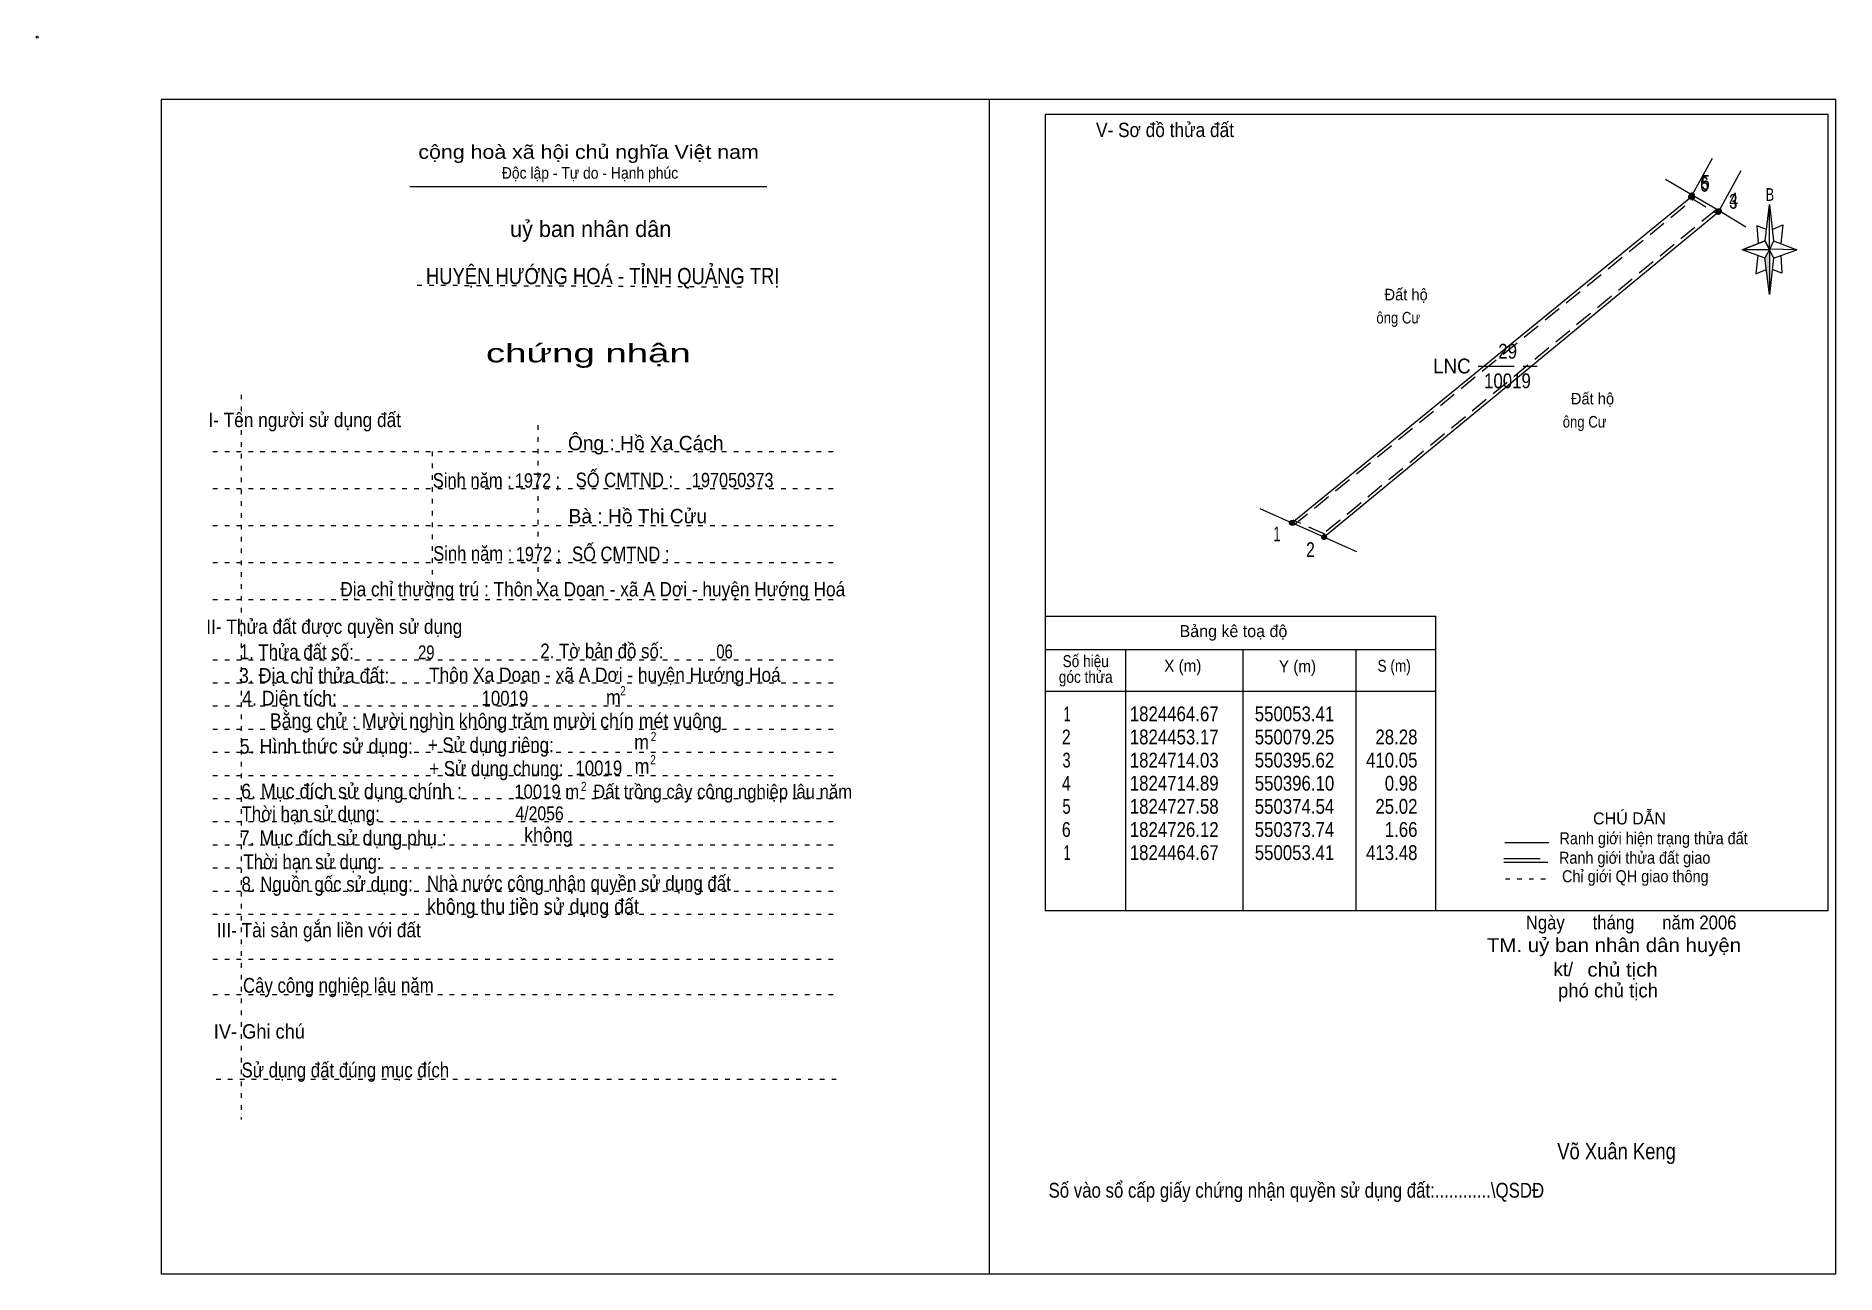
# Model space of a CAD drawing. Header units: centimetres. Extents: x -1.6 to 37.4, y -1.3 to 25.5.
import ezdxf
from ezdxf.enums import TextEntityAlignment as Align

# ---------------------------------------------------------------- set-up
doc = ezdxf.new("R2010")
doc.units = ezdxf.units.CM
doc.header["$LTSCALE"] = 0.13
for name, pattern in [('DOTTED', [1.5, 0.3, -1.2]), ('LONG_DASHED', [7.5, 6, -1.5]), ('MEDIUM_DASHED', [4.5, 3, -1.5])]:
    doc.linetypes.add(name, pattern=pattern)
for name, color, linetype, lineweight in [('1', 7, 'DOTTED', 13), ('10', 7, 'Continuous', 13), ('2', 7, 'Continuous', 25), ('3', 7, 'Continuous', 13), ('30', 7, 'Continuous', 13), ('32', 7, 'LONG_DASHED', 13), ('33', 7, 'LONG_DASHED', 13), ('35', 7, 'Continuous', 13)]:
    doc.layers.add(name, color=color, linetype=linetype, lineweight=lineweight)

msp = doc.modelspace()

# ---------------------------------------------------------------- hatches: boundary and pattern name
at = {"layer": '30'}
msp.add_hatch(color=256, dxfattribs=at).paths.add_polyline_path([(35.91, 20.87), (35.91, 19.91), (35.81, 20.69)])
at = {"layer": '32'}
for points in [[(34.265, 22.0146, 1), (34.165, 22.0146, 1)], [(34.2866, 22.054, 1), (34.1866, 22.054, 1)], [(34.8546, 21.6889, 1), (34.7546, 21.6889, 1)], [(34.8676, 21.712, 1), (34.7676, 21.712, 1)], [(25.6332, 14.9694, 1), (25.5332, 14.9694, 1)], [(26.3295, 14.6596, 1), (26.2295, 14.6596, 1)]]:
    msp.add_hatch(color=256, dxfattribs=at).paths.add_polyline_path(points)

# ---------------------------------------------------------------- linework, layer by layer
at = {"layer": '1', "linetype": 'Continuous'}
msp.add_line((6.51, 22.24), (14.23, 22.24), dxfattribs=at)
at = {"layer": '1'}
for p, q in [((6.67, 20.11), (13.82, 20.07)), ((2.86, 17.74), (2.86, 2.07)), ((9.28, 17.08), (9.28, 13.31)), ((2.25, 16.51), (15.75, 16.51)), ((6.99, 16.51), (6.99, 13.31)), ((2.25, 15.71), (15.75, 15.71)), ((2.25, 14.91), (15.75, 14.91)), ((2.25, 14.11), (15.75, 14.11)), ((2.25, 13.31), (15.75, 13.31)), ((2.25, 12.01), (15.75, 12.01)), ((2.25, 11.51), (15.75, 11.51)), ((2.25, 11.01), (15.75, 11.01)), ((2.25, 10.51), (15.75, 10.51)), ((2.25, 10.01), (15.75, 10.01)), ((2.25, 9.51), (15.75, 9.51)), ((2.25, 9.01), (15.75, 9.01)), ((2.25, 8.51), (15.75, 8.51)), ((2.25, 8.01), (15.75, 8.01)), ((2.25, 7.51), (15.75, 7.51)), ((2.25, 7.01), (15.75, 7.01)), ((2.25, 6.51), (15.75, 6.51)), ((2.25, 5.54), (15.75, 5.54)), ((2.25, 4.77), (15.75, 4.77)), ((2.32, 2.94), (15.82, 2.94))]:
    msp.add_line(p, q, dxfattribs=at)
at = {"layer": '10'}
for p, q in [((34.67, 22.85), (34.24, 22.06)), ((33.66, 22.4), (34.24, 22.06)), ((24.89, 15.28), (25.58, 14.97)), ((26.28, 14.66), (26.98, 14.35))]:
    msp.add_line(p, q, dxfattribs=at)
at = {"layer": '10', "linetype": 'MEDIUM_DASHED'}
for p, q in [((34.2, 22), (34.78, 21.66)), ((34.75, 21.73), (26.24, 14.71)), ((26.31, 14.72), (25.61, 15.03))]:
    msp.add_line(p, q, dxfattribs=at)
at = {"layer": '10'}
for points in [[(35.29, 22.58), (34.82, 21.72), (35.4, 21.37)], [(25.58, 14.97), (34.22, 22.02), (34.24, 22.06), (34.82, 21.72)], [(34.82, 21.72), (34.81, 21.69), (26.28, 14.66), (25.58, 14.97)]]:
    msp.add_lwpolyline(points, dxfattribs=at)
at = {"layer": '10', "linetype": 'MEDIUM_DASHED'}
msp.add_lwpolyline([(25.62, 14.92), (34.28, 21.98), (34.3, 22.03)], dxfattribs=at)
at = {"layer": '10'}
msp.add_circle((-1.55, 25.47), 0.025, dxfattribs=at)
at = {"layer": '2'}
for p, q in [((20.25, 12.95), (28.7, 12.95)), ((28.7, 6.59), (28.7, 12.95)), ((20.25, 12.23), (28.7, 12.23)), ((21.99, 6.59), (21.99, 12.23)), ((24.53, 10.89), (24.53, 12.23)), ((26.97, 12.23), (26.97, 6.59)), ((20.25, 11.33), (28.7, 11.33))]:
    msp.add_line(p, q, dxfattribs=at)
msp.add_lwpolyline([(37.18, 23.8), (20.25, 23.8), (20.25, 6.59), (37.18, 6.59)], close=True, dxfattribs=at)
msp.add_lwpolyline([(24.53, 6.59), (24.53, 10.39), (24.53, 10.89)], dxfattribs=at)
at = {"layer": '3'}
msp.add_line((19.04, 24.12), (19.04, -1.27), dxfattribs=at)
for points in [[(19.04, 24.12), (1.13, 24.12), (1.13, -1.27), (19.04, -1.27)], [(19.04, -1.27), (37.35, -1.27), (37.35, 24.12), (19.04, 24.12)]]:
    msp.add_lwpolyline(points, dxfattribs=at)
at = {"layer": '30'}
for p, q in [((35.82, 21.07), (35.91, 21.85)), ((36, 21.07), (36.5, 20.87)), ((35.82, 20.69), (35.32, 20.87)), ((36, 20.69), (35.91, 19.91)), ((36.16, 20.75), (36.18, 20.37)), ((36.18, 20.37), (35.97, 20.45))]:
    msp.add_line(p, q, dxfattribs=at)
for points in [[(35.91, 21.85), (36, 21.07), (35.91, 20.87)], [(35.91, 20.87), (35.32, 20.87), (35.82, 21.07), (36, 20.69), (36.5, 20.87), (35.91, 20.89)], [(35.91, 20.87), (35.91, 19.91), (35.81, 20.69)]]:
    msp.add_lwpolyline(points, close=True, dxfattribs=at)
for points in [[(35.97, 21.31), (36.2, 21.41), (36.16, 21.01)], [(35.91, 20.87), (35.82, 21.07), (35.32, 20.87)], [(35.85, 21.31), (35.64, 21.39), (35.67, 21.01)], [(35.66, 20.75), (35.62, 20.35), (35.84, 20.45)], [(35.91, 20.87), (36, 20.69), (36.5, 20.87)]]:
    msp.add_lwpolyline(points, dxfattribs=at)
at = {"layer": '32'}
for centre in [(34.215, 22.0146), (34.2366, 22.054), (34.8046, 21.6889), (34.8176, 21.712), (25.5832, 14.9694), (26.2795, 14.6596)]:
    msp.add_circle(centre, 0.05, dxfattribs=at)
at = {"layer": '33'}
msp.add_line((29.61, 18.36), (30.89, 18.36), dxfattribs=at)
at = {"layer": '35'}
for p, q in [((30.19, 8.06), (31.14, 8.06)), ((30.17, 7.63), (31.12, 7.63))]:
    msp.add_line(p, q, dxfattribs=at)
at = {"layer": '35', "linetype": 'LONG_DASHED'}
msp.add_line((30.17, 7.71), (31.12, 7.71), dxfattribs=at)
at = {"layer": '35', "linetype": 'DOTTED'}
msp.add_line((30.2, 7.27), (31.19, 7.27), dxfattribs=at)

# ---------------------------------------------------------------- texts
at = {"layer": '1'}
for s, height, width, p in [('V- Sơ đồ thửa đất', 0.31, 0.9, (22.84, 23.31)), ('cộng hoà xã hội chủ nghĩa Việt nam', 0.3, 1.15, (10.375, 22.84)), ('Độc lập - Tự do - Hạnh phúc', 0.25, 0.9, (10.405, 22.41)), ('chứng nhận', 0.4, 1.55, (10.37, 18.44)), ('I- Tên người sử dụng đất', 0.31, 0.9, (4.235, 17.04)), ('II- Thửa đất được quyền sử dụng', 0.31, 0.9, (4.875, 12.57)), ('III- Tài sản gắn liền với đất', 0.31, 0.9, (4.54, 6.01)), ('IV- Ghi chú', 0.31, 0.95, (3.255, 3.82))]:
    msp.add_text(s, height=height, dxfattribs=dict(at, width=width)).set_placement(p, align=Align.CENTER)
msp.add_text('uỷ ban nhân dân', height=0.35, dxfattribs=at).set_placement((10.42, 21.15), align=Align.CENTER)
at = {"layer": '10'}
for s, width, p in [('  Đất hộ', 0.95, (27.41, 19.78)), ('ông Cư', 0.85, (27.41, 19.28)), ('  Đất hộ', 0.95, (31.44, 17.53)), ('ông Cư', 0.85, (31.44, 17.03))]:
    msp.add_text(s, height=0.25, dxfattribs=dict(at, width=width)).set_placement(p)
for s, height, p in [('Ông : Hồ Xa Cách', 0.31, (11.61, 16.54)), ('Bà : Hồ Thị Cửu', 0.31, (11.44, 14.96)), ('kt/ ', 0.3, (31.51, 5.17)), ('phó chủ tịch ', 0.3, (32.475, 4.71))]:
    msp.add_text(s, height=height, dxfattribs=at).set_placement(p, align=Align.CENTER)
for s, height, width, p in [('Sinh năm :', 0.3149, 0.85, (7.86, 15.73)), ('1972 ;', 0.31, 0.85, (9.27, 15.73)), ('SỐ CMTND :', 0.3149, 0.85, (11.15, 15.74)), ('197050373', 0.31, 0.85, (13.49, 15.74)), ('Sinh năm :', 0.3149, 0.85, (7.87, 14.15)), ('1972 ;', 0.31, 0.85, (9.29, 14.14)), ('SỐ CMTND :', 0.3149, 0.85, (11.07, 14.14)), ('Địa chỉ thường trú : Thôn Xa Doan - xã A Dơi - huyện Hướng Hoá', 0.31, 0.9, (10.465, 13.38)), ('29', 0.3, 0.8, (6.865, 12.02)), ('06', 0.3, 0.8, (13.315, 12.04)), (' Thôn Xa Doan - xã A Dơi - huyện Hướng Hoá', 0.31, 0.9, (10.675, 11.53)), ('10019 m   Đất trồng cây công nghiệp lâu năm', 0.3, 0.9, (12.42, 9.01)), ('4/2056', 0.3, 0.85, (9.315, 8.54)), ('Ngày      tháng      năm 2006', 0.3, 0.9, (32.92, 6.18)), ('TM. uỷ ban nhân dân huyện', 0.3, 1.1, (32.55, 5.69)), ('chủ tịch', 0.3, 1.1, (32.735, 5.16)), ('Võ Xuân Keng ', 0.35, 0.85, (32.66, 1.21))]:
    msp.add_text(s, height=height, dxfattribs=dict(at, width=width)).set_placement(p, align=Align.CENTER)
at = {"layer": '2'}
for s, height, width, p in [('HUYỆN HƯỚNG HOÁ - TỈNH QUẢNG TRỊ', 0.35, 0.85, (10.68, 20.13)), ('Số hiệu', 0.2591, 0.85, (21.125, 11.85)), ('3. Địa chỉ thửa đất:', 0.32, 0.9, (4.44, 11.51)), ('góc thửa', 0.2591, 0.85, (21.125, 11.51)), ('X (m)', 0.2591, 0.95, (23.225, 11.75)), ('Y (m)', 0.2591, 0.95, (25.705, 11.74)), ('S (m)', 0.2591, 0.85, (27.795, 11.75)), ('Số vào sổ cấp giấy chứng nhận quyền sử dụng đất:............\\QSDĐ', 0.32, 0.85, (25.68, 0.38))]:
    msp.add_text(s, height=height, dxfattribs=dict(at, width=width)).set_placement(p, align=Align.CENTER)
msp.add_text('Bảng kê toạ độ', height=0.2591, dxfattribs=at).set_placement((24.32, 12.5), align=Align.CENTER)
for s, height, width, p in [('1. Thửa đất số:', 0.32, 0.85, (2.83, 12.02)), ('2. Tờ bản đồ số:', 0.32, 0.85, (9.33, 12.04)), ('4. Diện tích:', 0.32, 0.9, (2.88, 11.02)), ('10019', 0.32, 0.85, (8.06, 11.02)), ('m', 0.32, 0.9, (10.75, 11.04)), ('2', 0.2, 0.8, (11.06, 11.24)), ('Bằng chử : Mười nghìn không trăm mười chín mét vuông', 0.32, 0.9, (3.48, 10.53)), ('5. Hình thức sử dụng:', 0.32, 0.9, (2.83, 9.98)), ('+ Sử dụng riêng:', 0.32, 0.85, (6.9, 10.01)), ('m', 0.32, 0.9, (11.36, 10.07)), ('2', 0.2, 0.8, (11.72, 10.25)), ('+ Sử dụng chung:', 0.32, 0.85, (6.93, 9.5)), ('10019', 0.32, 0.85, (10.09, 9.51)), ('m', 0.32, 0.9, (11.37, 9.55)), ('2', 0.2, 0.8, (11.71, 9.75)), ('6. Mục đích sử dụng chính : ', 0.32, 0.9, (2.86, 9.01)), ('2', 0.2, 0.8, (10.21, 9.17)), ('Thời hạn sử dụng: ', 0.32, 0.85, (2.87, 8.52)), ('7. Mục đích sử dụng phụ : ', 0.32, 0.9, (2.83, 8)), ('không', 0.32, 0.9, (8.98, 8.06)), ('Thời hạn sử dụng: ', 0.32, 0.85, (2.91, 7.48)), ('8. Nguồn gốc sử dụng: ', 0.32, 0.85, (2.87, 7)), ('Nhà nước công nhận quyền sử dụng đất ', 0.32, 0.85, (6.88, 7.02)), ('không thu tiền sử dụng đất', 0.32, 0.9, (6.88, 6.52)), ('Cây công nghiệp lâu năm', 0.32, 0.85, (2.9, 4.81)), ('Sử dụng đất đúng mục đích', 0.32, 0.85, (2.87, 2.98))]:
    msp.add_text(s, height=height, dxfattribs=dict(at, width=width)).set_placement(p)
at = {"layer": '30', "width": 0.75}
msp.add_text('B', height=0.2756, dxfattribs=at).set_placement((35.92, 21.93), align=Align.CENTER)
at = {"layer": '30'}
for s, width, p in [('1', 0.65, (20.8, 10.68)), ('1824464.67', 0.85, (24, 10.68)), ('550053.41', 0.85, (26.5, 10.68)), ('550053.41', 0.85, (26.5, 10.68)), ('2', 0.8, (20.8, 10.18)), ('1824453.17', 0.85, (24, 10.18)), ('550079.25', 0.85, (26.5, 10.18)), ('28.28', 0.85, (28.3, 10.18)), ('3', 0.75, (20.8, 9.68)), ('1824714.03', 0.85, (24, 9.68)), ('550395.62', 0.85, (26.5, 9.68)), ('410.05', 0.85, (28.3, 9.68)), ('4', 0.8, (20.8, 9.18)), ('1824714.89', 0.85, (24, 9.18)), ('550396.10', 0.85, (26.5, 9.18)), ('0.98', 0.85, (28.3, 9.18)), ('5', 0.75, (20.8, 8.68)), ('1824727.58', 0.85, (24, 8.68)), ('550374.54', 0.85, (26.5, 8.68)), ('25.02', 0.85, (28.3, 8.68)), ('6', 0.8, (20.8, 8.18)), ('1824726.12', 0.85, (24, 8.18)), ('550373.74', 0.85, (26.5, 8.18)), ('1.66', 0.85, (28.3, 8.18)), ('1', 0.65, (20.8, 7.68)), ('1824464.67', 0.85, (24, 7.68)), ('550053.41', 0.85, (26.5, 7.68)), ('413.48', 0.85, (28.3, 7.68))]:
    msp.add_text(s, height=0.32, dxfattribs=dict(at, width=width)).set_placement(p, align=Align.RIGHT)
at = {"layer": '32'}
for s, width, p in [('6', 0.8, (34.505, 22.13)), ('5', 0.75, (34.53, 22.17)), ('4', 0.8, (35.135, 21.79)), ('3', 0.75, (35.13, 21.76)), ('1', 0.65, (25.26, 14.57)), ('2', 0.8, (25.985, 14.23))]:
    msp.add_text(s, height=0.32, dxfattribs=dict(at, width=width)).set_placement(p, align=Align.CENTER)
at = {"layer": '33', "width": 0.85}
for s, p in [('29', (30.25, 18.52)), ('10019', (30.245, 17.88))]:
    msp.add_text(s, height=0.32, dxfattribs=at).set_placement(p, align=Align.CENTER)
at = {"layer": '33', "width": 0.95}
msp.add_text('LNC', height=0.32, dxfattribs=at).set_placement((29.45, 18.2), align=Align.RIGHT)
at = {"layer": '35'}
msp.add_text('CHÚ DẪN', height=0.2591, dxfattribs=at).set_placement((32.885, 8.45), align=Align.CENTER)
at = {"layer": '35', "width": 0.9}
for s, p in [('Ranh giới hiện trạng thửa đất', (33.405, 8.02)), ('Ranh giới thửa đất giao ', (33.04, 7.6)), ('Chỉ giới QH giao thông', (33.01, 7.2))]:
    msp.add_text(s, height=0.2591, dxfattribs=at).set_placement(p, align=Align.CENTER)

doc.saveas('drawing.dxf')
